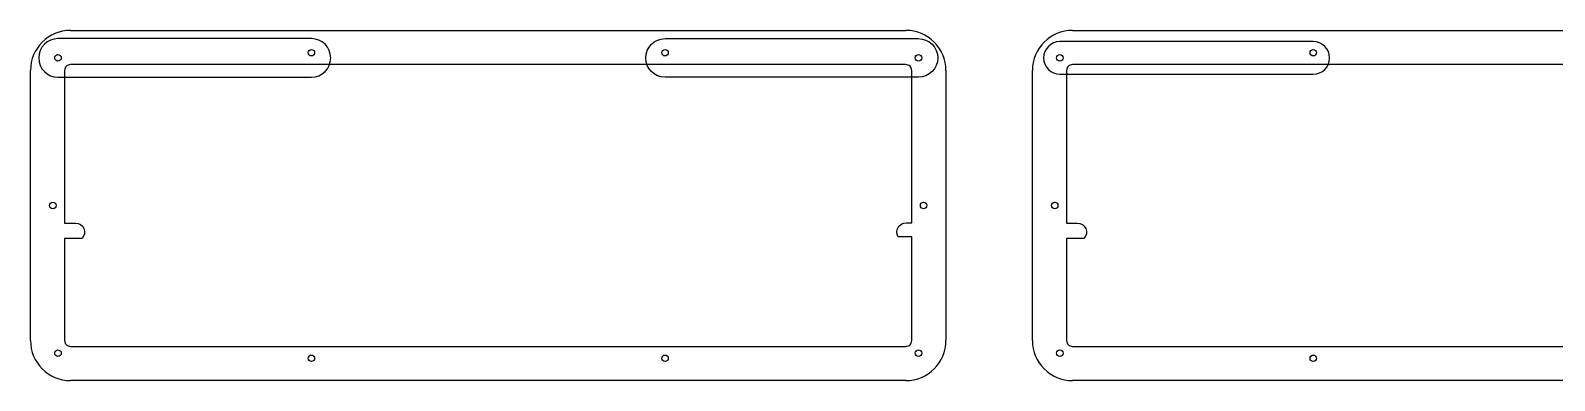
# Model space of a CAD drawing. Header units: millimetres. Extents: x -514 to 1814, y -954 to 381.
# Drawn here: x 230 to 743, y -407 to -289 of the extents above; entities that cross this region are included whole.
import ezdxf

# ---------------------------------------------------------------- set-up
doc = ezdxf.new("R2010")
doc.units = ezdxf.units.MM
doc.layers.get('Defpoints').update_dxf_attribs({"color": 1})

msp = doc.modelspace()

# ---------------------------------------------------------------- linework, layer by layer
for p, q in [((243.379, -289.339), (249.579, -289.339)), ((249.579, -289.339), (269.579, -289.339)), ((269.579, -289.339), (524.379, -289.339)), ((580.475, -289.339), (586.675, -289.339)), ((586.675, -289.339), (606.675, -289.339)), ((606.675, -289.339), (861.475, -289.339)), ((229.879, -393.839), (229.879, -302.839)), ((537.879, -302.839), (537.879, -393.839)), ((566.975, -393.839), (566.975, -302.839)), ((524.379, -407.339), (243.379, -407.339)), ((861.475, -407.339), (580.475, -407.339))]:
    msp.add_line(p, q)
for points in [[(324.379, -292.096), (239.136, -292.096, 1), (239.136, -305.096), (324.379, -305.096, 1)], [(443.379, -292.096), (528.621, -292.096, -1), (528.621, -305.096), (443.379, -305.096, -1)], [(661.475, -293.096), (576.233, -293.096, 1), (576.233, -304.096), (661.475, -304.096, 1)]]:
    msp.add_lwpolyline(points, format="xyb", close=True)
for centre in [(324.379, -296.839), (443.379, -296.839), (661.475, -296.839), (239.136, -298.596), (528.621, -298.596), (576.233, -298.596), (237.379, -348.339), (530.379, -348.339), (574.475, -348.339), (239.136, -398.082), (324.379, -399.839), (443.379, -399.839), (528.621, -398.082), (576.233, -398.082), (661.475, -399.839)]:
    msp.add_circle(centre, 1.1)
for centre, start, end in [((243.379, -302.839), 90, 180), ((524.379, -302.839), 0, 90), ((580.475, -302.839), 90, 180), ((243.379, -393.839), 180, 270), ((524.379, -393.839), 270, 0), ((580.475, -393.839), 180, 270)]:
    msp.add_arc(centre, 13.5, start, end)
at = {"layer": 'Defpoints'}
for points in [[(241.379, -302.839), (241.379, -354.239), (244.979, -354.239, -0.6533994), (247.259, -359.439), (241.379, -359.439), (241.379, -360.439), (241.379, -393.839, 0.4142136), (243.379, -395.839), (524.379, -395.839, 0.4142136), (526.379, -393.839), (526.379, -360.539), (526.379, -359.364), (526.379, -358.864), (521.765, -358.864, -0.5684319), (524.579, -354.139), (526.379, -354.139), (526.379, -302.839, 0.4142136), (524.379, -300.839), (243.379, -300.839, 0.4142136)], [(578.475, -302.839), (578.475, -354.239), (582.075, -354.239, -0.6533994), (584.356, -359.439), (578.475, -359.439), (578.475, -360.439), (578.475, -393.839, 0.4142136), (580.475, -395.839), (861.475, -395.839, 0.4142136), (863.475, -393.839), (863.475, -360.539), (863.475, -359.364), (863.475, -358.864), (858.862, -358.864, -0.5684319), (861.675, -354.139), (863.475, -354.139), (863.475, -302.839, 0.4142136), (861.475, -300.839), (580.475, -300.839, 0.4142136)]]:
    msp.add_lwpolyline(points, format="xyb", close=True, dxfattribs=at)

doc.saveas('drawing.dxf')
